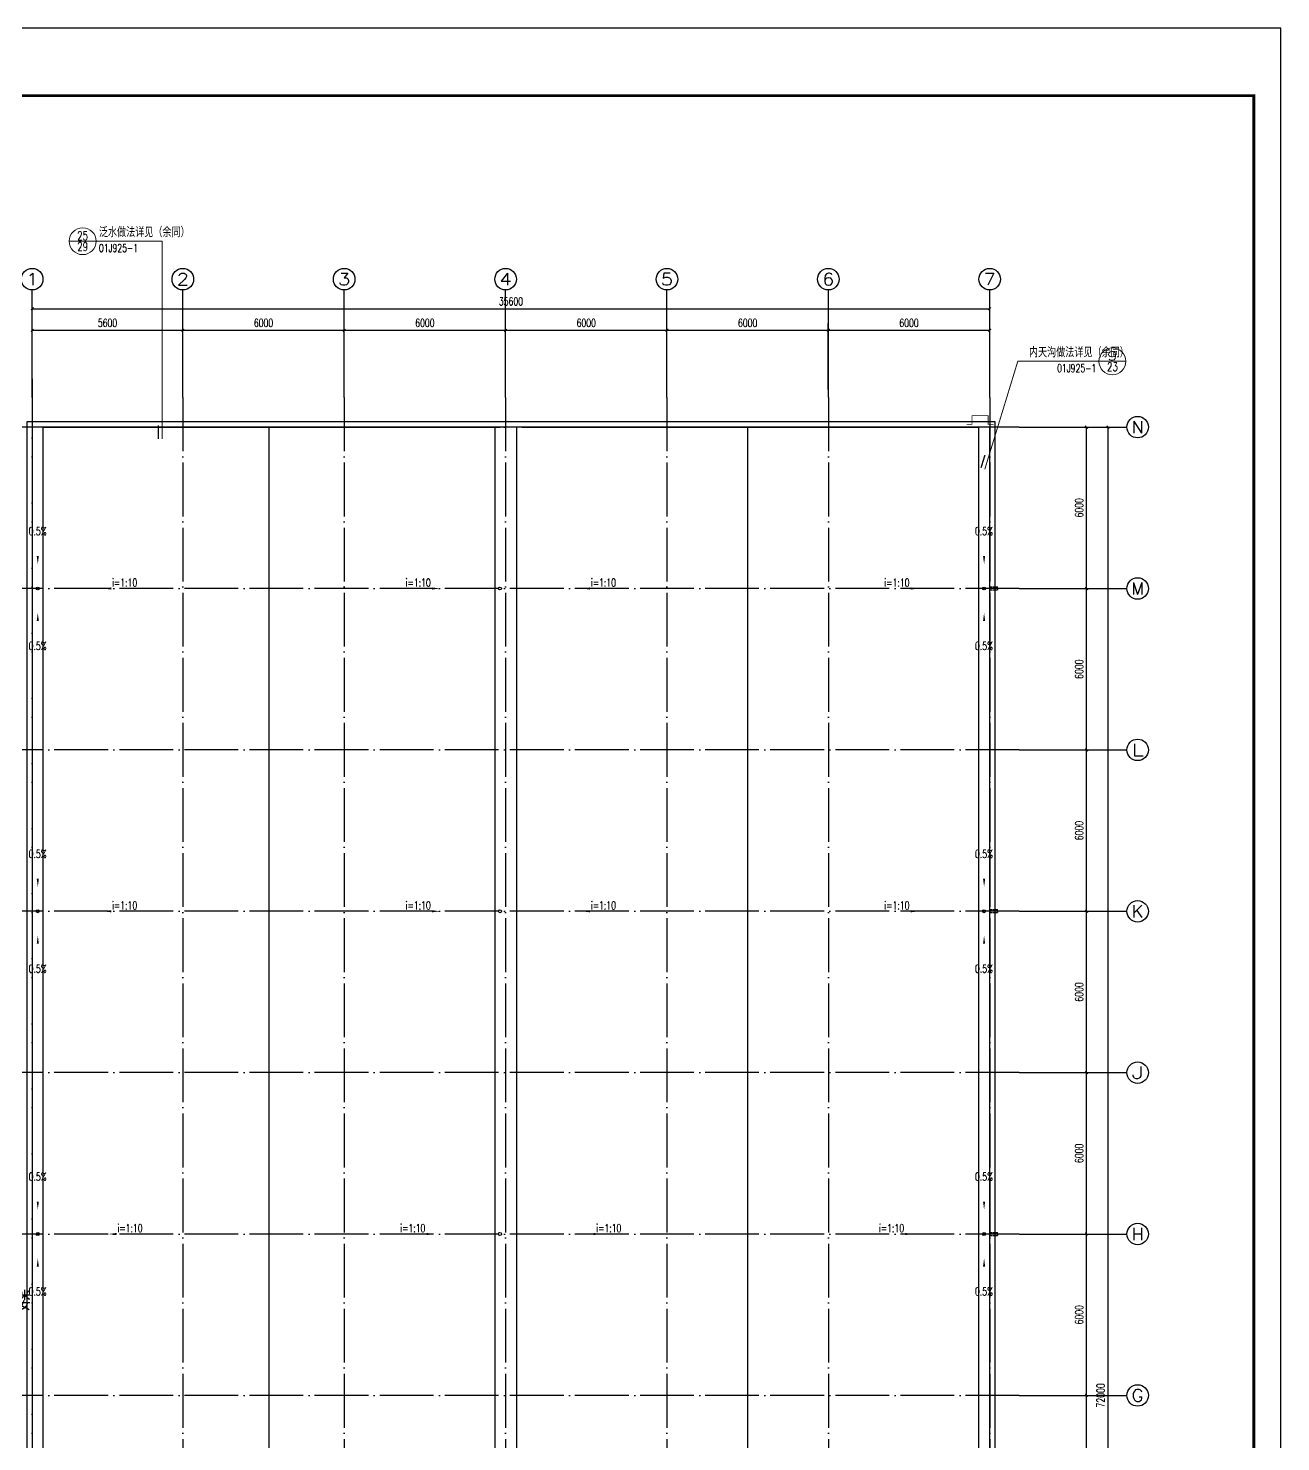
# Model space of a CAD drawing. Extents: x 683431 to 951238, y -788560 to -543702.
# Drawn here: x 904672 to 951238, y -667300 to -614750 of the extents above; entities that cross this region are included whole.
import ezdxf
from ezdxf.enums import TextEntityAlignment as Align

# ---------------------------------------------------------------- set-up
doc = ezdxf.new("R2010")
doc.units = 0
doc.header["$LTSCALE"] = 1000
doc.header["$MEASUREMENT"] = 0
doc.linetypes.add('DASH', pattern=[0.35, 0.25, -0.1])
doc.linetypes.add('DOTE', pattern=[2.42, 2, -0.2, 0.02, -0.2])
for name, color, linetype in [('AXIS', 3, 'Continuous'), ('AXIS_TEXT', 7, 'Continuous'), ('DIM_SYMB', 3, 'Continuous'), ('DOTE', 1, 'Continuous'), ('PUB_TEXT', 3, 'Continuous'), ('PUB_TITLE', 4, 'Continuous'), ('RAIL', 163, 'Continuous')]:
    doc.layers.add(name, color=color, linetype=linetype)
doc.layers.add('DIM_IDEN', color=3, linetype='Continuous', lineweight=13)
doc.styles.add('_TCH_AXIS', font='COMPLEX', dxfattribs={"bigfont": 'GBCBIG'})
doc.styles.add('_TCH_DIM', font='SIMPLEX', dxfattribs={"bigfont": 'GBCBIG'})
doc.styles.add('_TCH_DIM_T3', font='SIMPLEX', dxfattribs={"width": 0.705882, "bigfont": 'GBCBIG'})
doc.styles.add('_TCH_LABEL', font='COMPLEX', dxfattribs={"bigfont": 'GBCBIG'})
doc.styles.add('COMPLEX', font='COMPLEX')
doc.styles.add('宋体(0.8)', font='', dxfattribs={"width": 0.8})
doc.styles.get('宋体(0.8)').set_extended_font_data('SimSun')
doc.dimstyles.new('_TCH_ARCH&&100', dxfattribs={"dimtxt": 297.5, "dimasz": 100, "dimexe": 250, "dimexo": 300, "dimgap": 126.25, "dimtad": 1, "dimdec": 0, "dimzin": 0, "dimdsep": 46, "dimtxsty": '_TCH_DIM_T3', "dimblk": 'ARCHTICK', "dimcen": 0.09, "dimazin": 2, "dimtfac": 1, "dimtdec": 0, "dimtix": 1, "dimtmove": 2, "dimatfit": 3, "dimfxl": 0, "dimtolj": 1, "dimtzin": 0, "dimarcsym": 0})

# ---------------------------------------------------------------- blocks, each defined once
blk = doc.blocks.new('_ArchTick')
at = {"color": 0, "linetype": 'ByBlock', "const_width": 0.4}
blk.add_lwpolyline([(-0.5, -0.5), (0.5, 0.5)], dxfattribs=at)
blk = doc.blocks.new('*D169')
at = {"layer": 'AXIS', "color": 0, "lineweight": -2}
for p, q in [((941818, -665578), (944268, -665578)), ((944018, -671578), (944018, -665578)), ((941818, -671578), (944268, -671578))]:
    blk.add_line(p, q, dxfattribs=at)
at = {"layer": 'Defpoints', "color": 0}
for p in [(941518, -665578), (944018, -665578), (941518, -671578)]:
    blk.add_point(p, dxfattribs=at)
at = {"layer": 'AXIS', "color": 0, "lineweight": -2, "xscale": 100, "yscale": 100, "zscale": 100}
for p, rotation in [((944018, -665578), 90), ((944018, -671578), 270)]:
    blk.add_blockref('_ArchTick', p, dxfattribs=dict(at, rotation=rotation))
at = {"layer": 'AXIS', "color": 0, "insert": (943743, -668578), "char_height": 297.5, "attachment_point": 5, "rotation": 90, "style": '_TCH_DIM_T3'}
blk.add_mtext('\\A1;6000', dxfattribs=at)
blk = doc.blocks.new('*D170')
at = {"layer": 'AXIS', "color": 0, "lineweight": -2}
for p, q in [((941818, -659578), (944268, -659578)), ((944018, -665578), (944018, -659578)), ((941818, -665578), (944268, -665578))]:
    blk.add_line(p, q, dxfattribs=at)
at = {"layer": 'Defpoints', "color": 0}
for p in [(941518, -659578), (944018, -659578), (941518, -665578)]:
    blk.add_point(p, dxfattribs=at)
at = {"layer": 'AXIS', "color": 0, "lineweight": -2, "xscale": 100, "yscale": 100, "zscale": 100}
for p, rotation in [((944018, -659578), 90), ((944018, -665578), 270)]:
    blk.add_blockref('_ArchTick', p, dxfattribs=dict(at, rotation=rotation))
at = {"layer": 'AXIS', "color": 0, "insert": (943743, -662578), "char_height": 297.5, "attachment_point": 5, "rotation": 90, "style": '_TCH_DIM_T3'}
blk.add_mtext('\\A1;6000', dxfattribs=at)
blk = doc.blocks.new('*D171')
at = {"layer": 'AXIS', "color": 0, "lineweight": -2}
for p, q in [((941818, -653578), (944268, -653578)), ((944018, -659578), (944018, -653578)), ((941818, -659578), (944268, -659578))]:
    blk.add_line(p, q, dxfattribs=at)
at = {"layer": 'Defpoints', "color": 0}
for p in [(941518, -653578), (944018, -653578), (941518, -659578)]:
    blk.add_point(p, dxfattribs=at)
at = {"layer": 'AXIS', "color": 0, "lineweight": -2, "xscale": 100, "yscale": 100, "zscale": 100}
for p, rotation in [((944018, -653578), 90), ((944018, -659578), 270)]:
    blk.add_blockref('_ArchTick', p, dxfattribs=dict(at, rotation=rotation))
at = {"layer": 'AXIS', "color": 0, "insert": (943743, -656578), "char_height": 297.5, "attachment_point": 5, "rotation": 90, "style": '_TCH_DIM_T3'}
blk.add_mtext('\\A1;6000', dxfattribs=at)
blk = doc.blocks.new('*D172')
at = {"layer": 'AXIS', "color": 0, "lineweight": -2}
for p, q in [((941818, -647578), (944268, -647578)), ((944018, -653578), (944018, -647578)), ((941818, -653578), (944268, -653578))]:
    blk.add_line(p, q, dxfattribs=at)
at = {"layer": 'Defpoints', "color": 0}
for p in [(941518, -647578), (944018, -647578), (941518, -653578)]:
    blk.add_point(p, dxfattribs=at)
at = {"layer": 'AXIS', "color": 0, "lineweight": -2, "xscale": 100, "yscale": 100, "zscale": 100}
for p, rotation in [((944018, -647578), 90), ((944018, -653578), 270)]:
    blk.add_blockref('_ArchTick', p, dxfattribs=dict(at, rotation=rotation))
at = {"layer": 'AXIS', "color": 0, "insert": (943743, -650578), "char_height": 297.5, "attachment_point": 5, "rotation": 90, "style": '_TCH_DIM_T3'}
blk.add_mtext('\\A1;6000', dxfattribs=at)
blk = doc.blocks.new('*D173')
at = {"layer": 'AXIS', "color": 0, "lineweight": -2}
for p, q in [((941818, -641578), (944268, -641578)), ((944018, -647578), (944018, -641578)), ((941818, -647578), (944268, -647578))]:
    blk.add_line(p, q, dxfattribs=at)
at = {"layer": 'Defpoints', "color": 0}
for p in [(941518, -641578), (944018, -641578), (941518, -647578)]:
    blk.add_point(p, dxfattribs=at)
at = {"layer": 'AXIS', "color": 0, "lineweight": -2, "xscale": 100, "yscale": 100, "zscale": 100}
for p, rotation in [((944018, -641578), 90), ((944018, -647578), 270)]:
    blk.add_blockref('_ArchTick', p, dxfattribs=dict(at, rotation=rotation))
at = {"layer": 'AXIS', "color": 0, "insert": (943743, -644578), "char_height": 297.5, "attachment_point": 5, "rotation": 90, "style": '_TCH_DIM_T3'}
blk.add_mtext('\\A1;6000', dxfattribs=at)
blk = doc.blocks.new('*D174')
at = {"layer": 'AXIS', "color": 0, "lineweight": -2}
for p, q in [((941818, -635578), (944268, -635578)), ((944018, -641578), (944018, -635578)), ((941818, -641578), (944268, -641578))]:
    blk.add_line(p, q, dxfattribs=at)
at = {"layer": 'Defpoints', "color": 0}
for p in [(941518, -635578), (944018, -635578), (941518, -641578)]:
    blk.add_point(p, dxfattribs=at)
at = {"layer": 'AXIS', "color": 0, "lineweight": -2, "xscale": 100, "yscale": 100, "zscale": 100}
for p, rotation in [((944018, -635578), 90), ((944018, -641578), 270)]:
    blk.add_blockref('_ArchTick', p, dxfattribs=dict(at, rotation=rotation))
at = {"layer": 'AXIS', "color": 0, "insert": (943743, -638578), "char_height": 297.5, "attachment_point": 5, "rotation": 90, "style": '_TCH_DIM_T3'}
blk.add_mtext('\\A1;6000', dxfattribs=at)
blk = doc.blocks.new('*D175')
at = {"layer": 'AXIS', "color": 0, "lineweight": -2}
for p, q in [((941818, -629578), (944268, -629578)), ((944018, -635578), (944018, -629578)), ((941818, -635578), (944268, -635578))]:
    blk.add_line(p, q, dxfattribs=at)
at = {"layer": 'Defpoints', "color": 0}
for p in [(941518, -629578), (944018, -629578), (941518, -635578)]:
    blk.add_point(p, dxfattribs=at)
at = {"layer": 'AXIS', "color": 0, "lineweight": -2, "xscale": 100, "yscale": 100, "zscale": 100}
for p, rotation in [((944018, -629578), 90), ((944018, -635578), 270)]:
    blk.add_blockref('_ArchTick', p, dxfattribs=dict(at, rotation=rotation))
at = {"layer": 'AXIS', "color": 0, "insert": (943743, -632578), "char_height": 297.5, "attachment_point": 5, "rotation": 90, "style": '_TCH_DIM_T3'}
blk.add_mtext('\\A1;6000', dxfattribs=at)
blk = doc.blocks.new('*D176')
at = {"layer": 'AXIS', "color": 0, "lineweight": -2}
for p, q in [((941818, -629578), (945068, -629578)), ((944818, -701578), (944818, -629578)), ((941818, -701578), (945068, -701578))]:
    blk.add_line(p, q, dxfattribs=at)
at = {"layer": 'Defpoints', "color": 0}
for p in [(941518, -629578), (944818, -629578), (941518, -701578)]:
    blk.add_point(p, dxfattribs=at)
at = {"layer": 'AXIS', "color": 0, "lineweight": -2, "xscale": 100, "yscale": 100, "zscale": 100}
for p, rotation in [((944818, -629578), 90), ((944818, -701578), 270)]:
    blk.add_blockref('_ArchTick', p, dxfattribs=dict(at, rotation=rotation))
at = {"layer": 'AXIS', "color": 0, "insert": (944543, -665578), "char_height": 297.5, "attachment_point": 5, "rotation": 90, "style": '_TCH_DIM_T3'}
blk.add_mtext('\\A1;72000', dxfattribs=at)
blk = doc.blocks.new('_AXISO')
blk.add_circle((0, 0), 0.5)
at = {"layer": 'AXIS_TEXT', "style": 'COMPLEX', "width": 1.041667}
blk.add_attdef('A', text='', height=0.56, dxfattribs=at).set_placement((-0.25, -0.28), (0.25, -0.28), align=Align.FIT)
blk = doc.blocks.new('*D184')
at = {"layer": 'AXIS', "color": 0, "lineweight": -2}
for p, q in [((904818, -628178), (904818, -625728)), ((910418, -628178), (910418, -625728)), ((904818, -625978), (910418, -625978))]:
    blk.add_line(p, q, dxfattribs=at)
at = {"layer": 'Defpoints', "color": 0}
for p in [(910418, -625978), (904818, -628478), (910418, -628478)]:
    blk.add_point(p, dxfattribs=at)
at = {"layer": 'AXIS', "color": 0, "lineweight": -2, "xscale": 100, "yscale": 100, "zscale": 100, "rotation": 180}
blk.add_blockref('_ArchTick', (904818, -625978), dxfattribs=at)
at = {"layer": 'AXIS', "color": 0, "lineweight": -2, "xscale": 100, "yscale": 100, "zscale": 100}
blk.add_blockref('_ArchTick', (910418, -625978), dxfattribs=at)
at = {"layer": 'AXIS', "color": 0, "insert": (907618, -625703), "char_height": 297.5, "attachment_point": 5, "style": '_TCH_DIM_T3'}
blk.add_mtext('\\A1;5600', dxfattribs=at)
blk = doc.blocks.new('*D185')
at = {"layer": 'AXIS', "color": 0, "lineweight": -2}
for p, q in [((910418, -628178), (910418, -625728)), ((916418, -628178), (916418, -625728)), ((910418, -625978), (916418, -625978))]:
    blk.add_line(p, q, dxfattribs=at)
at = {"layer": 'Defpoints', "color": 0}
for p in [(916418, -625978), (910418, -628478), (916418, -628478)]:
    blk.add_point(p, dxfattribs=at)
at = {"layer": 'AXIS', "color": 0, "lineweight": -2, "xscale": 100, "yscale": 100, "zscale": 100, "rotation": 180}
blk.add_blockref('_ArchTick', (910418, -625978), dxfattribs=at)
at = {"layer": 'AXIS', "color": 0, "lineweight": -2, "xscale": 100, "yscale": 100, "zscale": 100}
blk.add_blockref('_ArchTick', (916418, -625978), dxfattribs=at)
at = {"layer": 'AXIS', "color": 0, "insert": (913418, -625703), "char_height": 297.5, "attachment_point": 5, "style": '_TCH_DIM_T3'}
blk.add_mtext('\\A1;6000', dxfattribs=at)
blk = doc.blocks.new('*D186')
at = {"layer": 'AXIS', "color": 0, "lineweight": -2}
for p, q in [((916418, -628178), (916418, -625728)), ((922418, -628178), (922418, -625728)), ((916418, -625978), (922418, -625978))]:
    blk.add_line(p, q, dxfattribs=at)
at = {"layer": 'Defpoints', "color": 0}
for p in [(922418, -625978), (916418, -628478), (922418, -628478)]:
    blk.add_point(p, dxfattribs=at)
at = {"layer": 'AXIS', "color": 0, "lineweight": -2, "xscale": 100, "yscale": 100, "zscale": 100, "rotation": 180}
blk.add_blockref('_ArchTick', (916418, -625978), dxfattribs=at)
at = {"layer": 'AXIS', "color": 0, "lineweight": -2, "xscale": 100, "yscale": 100, "zscale": 100}
blk.add_blockref('_ArchTick', (922418, -625978), dxfattribs=at)
at = {"layer": 'AXIS', "color": 0, "insert": (919418, -625703), "char_height": 297.5, "attachment_point": 5, "style": '_TCH_DIM_T3'}
blk.add_mtext('\\A1;6000', dxfattribs=at)
blk = doc.blocks.new('*D187')
at = {"layer": 'AXIS', "color": 0, "lineweight": -2}
for p, q in [((922418, -628178), (922418, -625728)), ((928418, -628178), (928418, -625728)), ((922418, -625978), (928418, -625978))]:
    blk.add_line(p, q, dxfattribs=at)
at = {"layer": 'Defpoints', "color": 0}
for p in [(928418, -625978), (922418, -628478), (928418, -628478)]:
    blk.add_point(p, dxfattribs=at)
at = {"layer": 'AXIS', "color": 0, "lineweight": -2, "xscale": 100, "yscale": 100, "zscale": 100, "rotation": 180}
blk.add_blockref('_ArchTick', (922418, -625978), dxfattribs=at)
at = {"layer": 'AXIS', "color": 0, "lineweight": -2, "xscale": 100, "yscale": 100, "zscale": 100}
blk.add_blockref('_ArchTick', (928418, -625978), dxfattribs=at)
at = {"layer": 'AXIS', "color": 0, "insert": (925418, -625703), "char_height": 297.5, "attachment_point": 5, "style": '_TCH_DIM_T3'}
blk.add_mtext('\\A1;6000', dxfattribs=at)
blk = doc.blocks.new('*D188')
at = {"layer": 'AXIS', "color": 0, "lineweight": -2}
for p, q in [((928418, -628178), (928418, -625728)), ((934418, -628178), (934418, -625728)), ((928418, -625978), (934418, -625978))]:
    blk.add_line(p, q, dxfattribs=at)
at = {"layer": 'Defpoints', "color": 0}
for p in [(934418, -625978), (928418, -628478), (934418, -628478)]:
    blk.add_point(p, dxfattribs=at)
at = {"layer": 'AXIS', "color": 0, "lineweight": -2, "xscale": 100, "yscale": 100, "zscale": 100, "rotation": 180}
blk.add_blockref('_ArchTick', (928418, -625978), dxfattribs=at)
at = {"layer": 'AXIS', "color": 0, "lineweight": -2, "xscale": 100, "yscale": 100, "zscale": 100}
blk.add_blockref('_ArchTick', (934418, -625978), dxfattribs=at)
at = {"layer": 'AXIS', "color": 0, "insert": (931418, -625703), "char_height": 297.5, "attachment_point": 5, "style": '_TCH_DIM_T3'}
blk.add_mtext('\\A1;6000', dxfattribs=at)
blk = doc.blocks.new('*D189')
at = {"layer": 'AXIS', "color": 0, "lineweight": -2}
for p, q in [((934418, -628178), (934418, -625728)), ((940418, -628178), (940418, -625728)), ((934418, -625978), (940418, -625978))]:
    blk.add_line(p, q, dxfattribs=at)
at = {"layer": 'Defpoints', "color": 0}
for p in [(940418, -625978), (934418, -628478), (940418, -628478)]:
    blk.add_point(p, dxfattribs=at)
at = {"layer": 'AXIS', "color": 0, "lineweight": -2, "xscale": 100, "yscale": 100, "zscale": 100, "rotation": 180}
blk.add_blockref('_ArchTick', (934418, -625978), dxfattribs=at)
at = {"layer": 'AXIS', "color": 0, "lineweight": -2, "xscale": 100, "yscale": 100, "zscale": 100}
blk.add_blockref('_ArchTick', (940418, -625978), dxfattribs=at)
at = {"layer": 'AXIS', "color": 0, "insert": (937418, -625703), "char_height": 297.5, "attachment_point": 5, "style": '_TCH_DIM_T3'}
blk.add_mtext('\\A1;6000', dxfattribs=at)
blk = doc.blocks.new('*D190')
at = {"layer": 'AXIS', "color": 0, "lineweight": -2}
for p, q in [((904818, -628178), (904818, -624928)), ((904818, -625178), (940418, -625178)), ((940418, -628178), (940418, -624928))]:
    blk.add_line(p, q, dxfattribs=at)
at = {"layer": 'Defpoints', "color": 0}
for p in [(940418, -625178), (904818, -628478), (940418, -628478)]:
    blk.add_point(p, dxfattribs=at)
at = {"layer": 'AXIS', "color": 0, "lineweight": -2, "xscale": 100, "yscale": 100, "zscale": 100, "rotation": 180}
blk.add_blockref('_ArchTick', (904818, -625178), dxfattribs=at)
at = {"layer": 'AXIS', "color": 0, "lineweight": -2, "xscale": 100, "yscale": 100, "zscale": 100}
blk.add_blockref('_ArchTick', (940418, -625178), dxfattribs=at)
at = {"layer": 'AXIS', "color": 0, "insert": (922618, -624903), "char_height": 297.5, "attachment_point": 5, "style": '_TCH_DIM_T3'}
blk.add_mtext('\\A1;35600', dxfattribs=at)

msp = doc.modelspace()

# ---------------------------------------------------------------- linework, layer by layer
at = {"const_width": 30}
msp.add_lwpolyline([(940560.7, -629474.8), (940360.7, -629474.8), (940360.7, -629154.8), (939760.7, -629154.8), (939760.7, -629474.8), (939560.7, -629474.8)], dxfattribs=at)
at = {"linetype": 'DASH', "ltscale": 0.3}
for points in [[(940418.5, -635528.1), (940418.5, -635628.1), (940718.5, -635628.1), (940718.5, -635528.1)], [(940418.5, -647528.1), (940418.5, -647628.1), (940718.5, -647628.1), (940718.5, -647528.1)], [(940418.5, -659528.1), (940418.5, -659628.1), (940718.5, -659628.1), (940718.5, -659528.1)]]:
    msp.add_lwpolyline(points, close=True, dxfattribs=at)
at = {"layer": 'AXIS'}
for p, q in [((904818.5, -628478.1), (904818.5, -624478.1)), ((910418.5, -628478.1), (910418.5, -624478.1)), ((916418.5, -628478.1), (916418.5, -624478.1)), ((922418.5, -628478.1), (922418.5, -624478.1)), ((928418.5, -628478.1), (928418.5, -624478.1)), ((934418.5, -628478.1), (934418.5, -624478.1)), ((940418.5, -628478.1), (940418.5, -624478.1)), ((941518.5, -629578.1), (945518.5, -629578.1)), ((941518.5, -635578.1), (945518.5, -635578.1)), ((941518.5, -641578.1), (945518.5, -641578.1)), ((941518.5, -647578.1), (945518.5, -647578.1)), ((941518.5, -653578.1), (945518.5, -653578.1)), ((941518.5, -659578.1), (945518.5, -659578.1)), ((941518.5, -665578.1), (945518.5, -665578.1))]:
    msp.add_line(p, q, dxfattribs=at)
at = {"layer": 'DIM_IDEN'}
for p, q in [((907193.3, -622665.2), (906193.3, -622665.2)), ((909653.7, -622665.2), (907193.3, -622665.2)), ((909653.7, -630015.4), (909653.7, -622665.2)), ((940237.7, -631138.7), (941464.7, -627131.9)), ((941464.7, -627131.9), (944479.8, -627131.9)), ((945479.8, -627131.9), (944479.8, -627131.9))]:
    msp.add_line(p, q, dxfattribs=at)
at = {"layer": 'DIM_IDEN', "const_width": 50}
for points in [[(909503.7, -630015.4), (909503.7, -629515.4)], [(940094.3, -631094.8), (940240.7, -630616.7)]]:
    msp.add_lwpolyline(points, dxfattribs=at)
at = {"layer": 'DIM_IDEN'}
for centre in [(906693.3, -622665.2), (944979.8, -627131.9)]:
    msp.add_circle(centre, 500, dxfattribs=at)
at = {"layer": 'DIM_SYMB'}
for points in [[(905026.4, -633662.8, 0, 0, 0), (905026.4, -634669.5, 0, 80, 0), (905026.4, -634369.5, 0, 0, 0)], [(940209.6, -633662.8, 0, 0, 0), (940209.6, -634669.5, 0, 80, 0), (940209.6, -634369.5, 0, 0, 0)], [(909066.5, -635578.1, 0, 0, 0), (907457.5, -635578.1, 0, 80, 0), (907757.5, -635578.1, 0, 0, 0)], [(918370.4, -635578.1, 0, 0, 0), (919979.5, -635578.1, 0, 80, 0), (919679.5, -635578.1, 0, 0, 0)], [(926866.5, -635578.1, 0, 0, 0), (925257.5, -635578.1, 0, 80, 0), (925557.5, -635578.1, 0, 0, 0)], [(936170.4, -635578.1, 0, 0, 0), (937779.5, -635578.1, 0, 80, 0), (937479.5, -635578.1, 0, 0, 0)], [(905026.4, -637493.5, 0, 0, 0), (905026.4, -636486.7, 0, 80, 0), (905026.4, -636786.7, 0, 0, 0)], [(940209.6, -637493.5, 0, 0, 0), (940209.6, -636486.7, 0, 80, 0), (940209.6, -636786.7, 0, 0, 0)], [(905026.4, -645662.8, 0, 0, 0), (905026.4, -646669.5, 0, 80, 0), (905026.4, -646369.5, 0, 0, 0)], [(940209.6, -645662.8, 0, 0, 0), (940209.6, -646669.5, 0, 80, 0), (940209.6, -646369.5, 0, 0, 0)], [(909066.5, -647578.1, 0, 0, 0), (907457.5, -647578.1, 0, 80, 0), (907757.5, -647578.1, 0, 0, 0)], [(918370.4, -647578.1, 0, 0, 0), (919979.5, -647578.1, 0, 80, 0), (919679.5, -647578.1, 0, 0, 0)], [(926866.5, -647578.1, 0, 0, 0), (925257.5, -647578.1, 0, 80, 0), (925557.5, -647578.1, 0, 0, 0)], [(936170.4, -647578.1, 0, 0, 0), (937779.5, -647578.1, 0, 80, 0), (937479.5, -647578.1, 0, 0, 0)], [(905026.4, -649493.5, 0, 0, 0), (905026.4, -648486.7, 0, 80, 0), (905026.4, -648786.7, 0, 0, 0)], [(940209.6, -649493.5, 0, 0, 0), (940209.6, -648486.7, 0, 80, 0), (940209.6, -648786.7, 0, 0, 0)], [(905026.4, -657662.8, 0, 0, 0), (905026.4, -658669.5, 0, 80, 0), (905026.4, -658369.5, 0, 0, 0)], [(940209.6, -657662.8, 0, 0, 0), (940209.6, -658669.5, 0, 80, 0), (940209.6, -658369.5, 0, 0, 0)], [(909266.5, -659578.1, 0, 0, 0), (907657.5, -659578.1, 0, 80, 0), (907957.5, -659578.1, 0, 0, 0)], [(918170.4, -659578.1, 0, 0, 0), (919779.5, -659578.1, 0, 80, 0), (919479.5, -659578.1, 0, 0, 0)], [(927066.5, -659578.1, 0, 0, 0), (925457.5, -659578.1, 0, 80, 0), (925757.5, -659578.1, 0, 0, 0)], [(935970.4, -659578.1, 0, 0, 0), (937579.5, -659578.1, 0, 80, 0), (937279.5, -659578.1, 0, 0, 0)], [(905026.4, -661493.5, 0, 0, 0), (905026.4, -660486.7, 0, 80, 0), (905026.4, -660786.7, 0, 0, 0)], [(940209.6, -661493.5, 0, 0, 0), (940209.6, -660486.7, 0, 80, 0), (940209.6, -660786.7, 0, 0, 0)]]:
    msp.add_lwpolyline(points, format="xyseb", dxfattribs=at)
at = {"layer": 'DOTE', "linetype": 'DOTE'}
for p, q in [((904818.5, -627778.1), (904818.5, -702578.1)), ((904818.5, -628478.1), (904818.5, -702578.1)), ((910418.5, -628478.1), (910418.5, -702578.1)), ((916418.5, -628478.1), (916418.5, -702578.1)), ((922418.5, -628478.1), (922418.5, -702578.1)), ((928418.5, -628478.1), (928418.5, -702578.1)), ((934418.5, -628478.1), (934418.5, -702578.1)), ((940418.5, -628478.1), (940418.5, -702578.1)), ((941518.5, -629578.1), (902768.5, -629578.1)), ((941518.5, -635578.1), (902768.5, -635578.1)), ((941518.5, -641578.1), (902768.5, -641578.1)), ((941518.5, -647578.1), (902768.5, -647578.1)), ((941518.5, -653578.1), (902768.5, -653578.1)), ((941518.5, -659578.1), (902768.5, -659578.1)), ((941518.5, -665578.1), (902768.5, -665578.1))]:
    msp.add_line(p, q, dxfattribs=at)
at = {"layer": 'PUB_TITLE'}
msp.add_lwpolyline([(891838.2, -719849.5), (951238.2, -719849.5), (951238.2, -614749.5), (891838.2, -614749.5)], close=True, dxfattribs=at)
at = {"layer": 'PUB_TITLE', "const_width": 100}
msp.add_lwpolyline([(892838.2, -718849.5), (950238.2, -718849.5), (950238.2, -617249.5), (892838.2, -617249.5)], close=True, dxfattribs=at)
at = {"layer": 'RAIL', "ltscale": 0.5}
for p, q in [((904818.5, -629578.1), (904818.5, -701578.1)), ((904818.5, -629578.1), (904818.5, -701578.1)), ((940418.5, -629578.1), (904818.5, -629578.1)), ((905218.5, -629578.1), (922218.5, -629578.1)), ((905218.5, -629578.1), (905218.5, -701578.1)), ((913618.5, -629578.1), (913618.5, -701578.1)), ((922018.5, -629578.1), (922018.5, -701578.1)), ((922818.5, -629578.1), (922818.5, -701578.1)), ((923018.5, -629578.1), (940018.5, -629578.1)), ((931418.5, -629578.1), (931418.5, -701578.1)), ((940018.5, -701578.1), (940018.5, -629578.1)), ((940418.5, -701578.1), (940418.5, -629578.1))]:
    msp.add_line(p, q, dxfattribs=at)
msp.add_lwpolyline([(904618.5, -701778.1), (940618.5, -701778.1), (940618.5, -629378.1), (904618.5, -629378.1)], close=True, dxfattribs=at)
for centre in [(905026.9, -635578.1), (922210.1, -635578.1), (940210.1, -635578.1), (905026.9, -647578.1), (922210.1, -647578.1), (940210.1, -647578.1), (905026.9, -659578.1), (905026.9, -659578.1), (922210.1, -659578.1), (940210.1, -659578.1)]:
    msp.add_circle(centre, 55, dxfattribs=at)

# ---------------------------------------------------------------- block references
at = {"layer": 'AXIS'}
ref = msp.add_blockref('_AXISO', (904818.5, -624078.1), dxfattribs=dict(at, xscale=800, yscale=800, zscale=800))
ref.add_attrib('A', '1', dxfattribs={"layer": 'AXIS_TEXT', "ltscale": 0.5, "height": 452.5, "style": '_TCH_AXIS', "width": 2.333333}).set_placement((904592.2, -624304.4), (905044.8, -624304.4), align=Align.FIT)
ref = msp.add_blockref('_AXISO', (910418.5, -624078.1), dxfattribs=dict(at, xscale=800, yscale=800, zscale=800))
ref.add_attrib('A', '2', dxfattribs={"layer": 'AXIS_TEXT', "ltscale": 0.5, "height": 452.5, "style": '_TCH_AXIS', "width": 1.5}).set_placement((910192.2, -624304.4), (910644.8, -624304.4), align=Align.FIT)
ref = msp.add_blockref('_AXISO', (916418.5, -624078.1), dxfattribs=dict(at, xscale=800, yscale=800, zscale=800))
ref.add_attrib('A', '3', dxfattribs={"layer": 'AXIS_TEXT', "ltscale": 0.5, "height": 452.5, "style": '_TCH_AXIS', "width": 1.5}).set_placement((916192.2, -624304.4), (916644.8, -624304.4), align=Align.FIT)
ref = msp.add_blockref('_AXISO', (922418.5, -624078.1), dxfattribs=dict(at, xscale=800, yscale=800, zscale=800))
ref.add_attrib('A', '4', dxfattribs={"layer": 'AXIS_TEXT', "ltscale": 0.5, "height": 452.5, "style": '_TCH_AXIS', "width": 1.3125}).set_placement((922192.2, -624304.4), (922644.8, -624304.4), align=Align.FIT)
ref = msp.add_blockref('_AXISO', (928418.5, -624078.1), dxfattribs=dict(at, xscale=800, yscale=800, zscale=800))
ref.add_attrib('A', '5', dxfattribs={"layer": 'AXIS_TEXT', "ltscale": 0.5, "height": 452.5, "style": '_TCH_AXIS', "width": 1.5}).set_placement((928192.2, -624304.4), (928644.8, -624304.4), align=Align.FIT)
ref = msp.add_blockref('_AXISO', (934418.5, -624078.1), dxfattribs=dict(at, xscale=800, yscale=800, zscale=800))
ref.add_attrib('A', '6', dxfattribs={"layer": 'AXIS_TEXT', "ltscale": 0.5, "height": 452.5, "style": '_TCH_AXIS', "width": 1.5}).set_placement((934192.2, -624304.4), (934644.8, -624304.4), align=Align.FIT)
ref = msp.add_blockref('_AXISO', (940418.5, -624078.1), dxfattribs=dict(at, xscale=800, yscale=800, zscale=800))
ref.add_attrib('A', '7', dxfattribs={"layer": 'AXIS_TEXT', "ltscale": 0.5, "height": 452.5, "style": '_TCH_AXIS', "width": 1.5}).set_placement((940192.2, -624304.4), (940644.8, -624304.4), align=Align.FIT)
ref = msp.add_blockref('_AXISO', (945918.5, -629578.1), dxfattribs=dict(at, xscale=800, yscale=800, zscale=800))
ref.add_attrib('A', 'N', dxfattribs={"layer": 'AXIS_TEXT', "ltscale": 0.5, "height": 452.5, "style": '_TCH_AXIS', "width": 1.105263}).set_placement((945692.2, -629804.4), (946144.8, -629804.4), align=Align.FIT)
ref = msp.add_blockref('_AXISO', (945918.5, -635578.1), dxfattribs=dict(at, xscale=800, yscale=800, zscale=800))
ref.add_attrib('A', 'M', dxfattribs={"layer": 'AXIS_TEXT', "ltscale": 0.5, "height": 452.5, "style": '_TCH_AXIS'}).set_placement((945692.2, -635804.4), (946144.8, -635804.4), align=Align.FIT)
ref = msp.add_blockref('_AXISO', (945918.5, -641578.1), dxfattribs=dict(at, xscale=800, yscale=800, zscale=800))
ref.add_attrib('A', 'L', dxfattribs={"layer": 'AXIS_TEXT', "ltscale": 0.5, "height": 452.5, "style": '_TCH_AXIS', "width": 1.4}).set_placement((945692.2, -641804.4), (946144.8, -641804.4), align=Align.FIT)
ref = msp.add_blockref('_AXISO', (945918.5, -647578.1), dxfattribs=dict(at, xscale=800, yscale=800, zscale=800))
ref.add_attrib('A', 'K', dxfattribs={"layer": 'AXIS_TEXT', "ltscale": 0.5, "height": 452.5, "style": '_TCH_AXIS', "width": 1.105263}).set_placement((945692.2, -647804.4), (946144.8, -647804.4), align=Align.FIT)
ref = msp.add_blockref('_AXISO', (945918.5, -653578.1), dxfattribs=dict(at, xscale=800, yscale=800, zscale=800))
ref.add_attrib('A', 'J', dxfattribs={"layer": 'AXIS_TEXT', "ltscale": 0.5, "height": 452.5, "style": '_TCH_AXIS', "width": 1.909091}).set_placement((945692.2, -653804.4), (946144.8, -653804.4), align=Align.FIT)
ref = msp.add_blockref('_AXISO', (945918.5, -659578.1), dxfattribs=dict(at, xscale=800, yscale=800, zscale=800))
ref.add_attrib('A', 'H', dxfattribs={"layer": 'AXIS_TEXT', "ltscale": 0.5, "height": 452.5, "style": '_TCH_AXIS', "width": 1.05}).set_placement((945692.2, -659804.4), (946144.8, -659804.4), align=Align.FIT)
ref = msp.add_blockref('_AXISO', (945918.5, -665578.1), dxfattribs=dict(at, xscale=800, yscale=800, zscale=800))
ref.add_attrib('A', 'G', dxfattribs={"layer": 'AXIS_TEXT', "ltscale": 0.5, "height": 452.5, "style": '_TCH_AXIS', "width": 1.166667}).set_placement((945692.2, -665804.4), (946144.8, -665804.4), align=Align.FIT)

# ---------------------------------------------------------------- texts
at = {"layer": 'PUB_TEXT', "style": '_TCH_LABEL'}
for s, height, p in [('泛水做法详见（余同）', 337.59, (907298.3, -622512.3)), ('内天沟做法详见（余同）', 337.589, (941877.5, -626979))]:
    msp.add_text(s, height=height, dxfattribs=at).set_placement(p)
for s, height, width, p, p2 in [('25', 321.99, 0.772059, (906492.1, -622625), (906894.6, -622625)), ('29', 321.99, 0.772059, (906492.1, -623027.5), (906894.6, -623027.5)), ('9', 322, 1.875, (944778.6, -627091.6), (945181.1, -627091.6)), ('23', 321.99, 0.772059, (944778.6, -627494.1), (945181.1, -627494.1))]:
    msp.add_text(s, height=height, dxfattribs=dict(at, width=width)).set_placement(p, p2, align=Align.FIT)
at = {"layer": 'PUB_TEXT'}
for s, height, style, width, p in [('01J925-1', 297.5, '_TCH_LABEL', 0.705882, (907298.3, -623068.9)), ('01J925-1', 297.5, '_TCH_LABEL', 0.705882, (942924.8, -627535.6)), ('0.5%', 297.5, '_TCH_DIM', 0.705882, (904686.4, -633592.8)), ('0.5%', 297.5, '_TCH_DIM', 0.705882, (939869.6, -633592.8)), ('i=1:10', 297.5, '_TCH_DIM', 0.705882, (907787, -635508.2)), ('i=1:10', 297.5, '_TCH_DIM', 0.705882, (918700, -635508.2)), ('i=1:10', 297.5, '_TCH_DIM', 0.705882, (936500, -635508.2)), ('0.5%', 297.5, '_TCH_DIM', 0.705882, (904686.4, -637860.9)), ('0.5%', 297.5, '_TCH_DIM', 0.705882, (939869.6, -637860.9)), ('0.5%', 297.5, '_TCH_DIM', 0.705882, (904686.4, -645592.8)), ('0.5%', 297.5, '_TCH_DIM', 0.705882, (939869.6, -645592.8)), ('i=1:10', 297.5, '_TCH_DIM', 0.705882, (907787, -647508.2)), ('i=1:10', 297.5, '_TCH_DIM', 0.705882, (918700, -647508.2)), ('i=1:10', 297.5, '_TCH_DIM', 0.705882, (936500, -647508.2)), ('0.5%', 297.5, '_TCH_DIM', 0.705882, (904686.4, -649860.9)), ('0.5%', 297.5, '_TCH_DIM', 0.705882, (939869.6, -649860.9)), ('0.5%', 297.5, '_TCH_DIM', 0.705882, (904686.4, -657592.8)), ('0.5%', 297.5, '_TCH_DIM', 0.705882, (939869.6, -657592.8)), ('i=1:10', 297.5, '_TCH_DIM', 0.705882, (907987, -659508.2)), ('i=1:10', 297.5, '_TCH_DIM', 0.705882, (918500, -659508.2)), ('i=1:10', 297.5, '_TCH_DIM', 0.705882, (936300, -659508.2)), ('0.5%', 297.5, '_TCH_DIM', 0.705882, (904686.4, -661860.9)), ('0.5%', 297.5, '_TCH_DIM', 0.705882, (939869.6, -661860.9)), ('办公楼', 611.77, '宋体(0.8)', 0.8, (902768.5, -662352.8))]:
    msp.add_text(s, height=height, dxfattribs=dict(at, style=style, width=width)).set_placement(p)
at = {"layer": 'PUB_TEXT', "style": '_TCH_DIM', "width": 0.705882}
for p in [(925587, -635508.2), (925587, -647508.2), (925787, -659508.2)]:
    msp.add_text('i=1:10', height=297.5, rotation=360, dxfattribs=at).set_placement(p)

# ---------------------------------------------------------------- dimensions: what is measured, and where the dimension line sits
at = {"layer": 'AXIS'}
for p1, p2, distance, picture, middle in [((904818.5, -628478.1), (940418.5, -628478.1), 3300, '*D190', (922618.5, -624903.1)), ((904818.5, -628478.1), (910418.5, -628478.1), 2500, '*D184', (907618.5, -625703.1)), ((910418.5, -628478.1), (916418.5, -628478.1), 2500, '*D185', (913418.5, -625703.1)), ((916418.5, -628478.1), (922418.5, -628478.1), 2500, '*D186', (919418.5, -625703.1)), ((922418.5, -628478.1), (928418.5, -628478.1), 2500, '*D187', (925418.5, -625703.1)), ((928418.5, -628478.1), (934418.5, -628478.1), 2500, '*D188', (931418.5, -625703.1)), ((934418.5, -628478.1), (940418.5, -628478.1), 2500, '*D189', (937418.5, -625703.1)), ((941518.5, -635578.1), (941518.5, -629578.1), -2500, '*D175', (943743.5, -632578.1)), ((941518.5, -701578.1), (941518.5, -629578.1), -3300, '*D176', (944543.5, -665578.1)), ((941518.5, -641578.1), (941518.5, -635578.1), -2500, '*D174', (943743.5, -638578.1)), ((941518.5, -647578.1), (941518.5, -641578.1), -2500, '*D173', (943743.5, -644578.1)), ((941518.5, -653578.1), (941518.5, -647578.1), -2500, '*D172', (943743.5, -650578.1)), ((941518.5, -659578.1), (941518.5, -653578.1), -2500, '*D171', (943743.5, -656578.1)), ((941518.5, -665578.1), (941518.5, -659578.1), -2500, '*D170', (943743.5, -662578.1)), ((941518.5, -671578.1), (941518.5, -665578.1), -2500, '*D169', (943743.5, -668578.1))]:
    dim = msp.add_aligned_dim(p1=p1, p2=p2, distance=distance, dimstyle='_TCH_ARCH&&100', dxfattribs=at)
    dim.commit()
    dim.dimension.update_dxf_attribs({"geometry": picture, "text_midpoint": middle})

doc.saveas('drawing.dxf')
